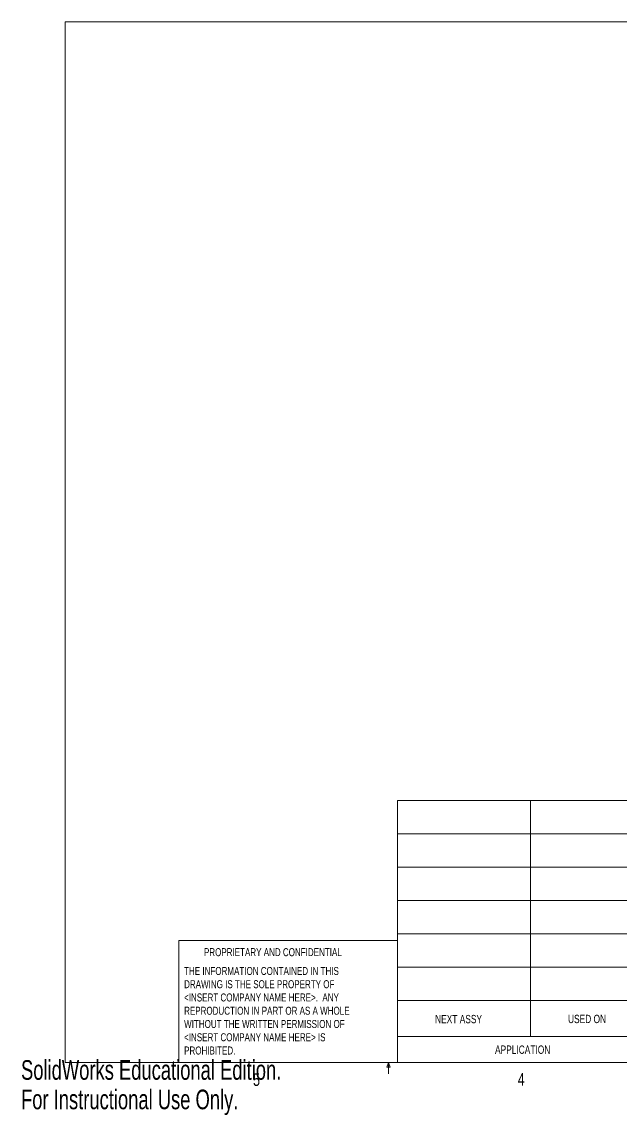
# Model space of a CAD drawing. Header units: millimetres. Extents: x 0 to 270, y 0 to 208.
# Drawn here: x 0.2 to 114.3, y 0 to 208.1 of the extents above; entities that cross this region are included whole.
import ezdxf

# ---------------------------------------------------------------- set-up
doc = ezdxf.new("R2010")
doc.units = ezdxf.units.MM
doc.styles.add('SLDTEXTSTYLE0', font='TXT', dxfattribs={"width": 0.75})
doc.styles.add('SLDTEXTSTYLE3', font='TXT', dxfattribs={"width": 0.7})

# ---------------------------------------------------------------- blocks, each defined once
blk = doc.blocks.new('SW_NOTE_2')
at = {"color": 0, "linetype": 'Continuous', "lineweight": 0, "char_height": 1.524, "attachment_point": 1, "style": 'SLDTEXTSTYLE0'}
for s, insert in [('THE INFORMATION CONTAINED IN THIS', (0, 1.96)), ('DRAWING IS THE SOLE PROPERTY OF', (0, -0.56)), ('<INSERT COMPANY NAME HERE>.  ANY', (0, -3.08)), ('REPRODUCTION IN PART OR AS A WHOLE', (0, -5.61)), ('WITHOUT THE WRITTEN PERMISSION OF', (0, -8.13)), ('<INSERT COMPANY NAME HERE> IS', (0, -10.66)), ('PROHIBITED.', (0, -13.18))]:
    blk.add_mtext(s, dxfattribs=dict(at, insert=insert))

msp = doc.modelspace()

# ---------------------------------------------------------------- linework, layer by layer
at = {"color": 7, "linetype": 'Continuous', "lineweight": 0}
for p, q in [((8.38, 208.08), (270, 208.08)), ((8.38, 208.08), (8.38, 9.96)), ((71.65, 59.85), (270, 59.85)), ((71.65, 9.96), (71.65, 59.85)), ((97, 59.85), (97, 14.94)), ((71.65, 53.5), (121.87, 53.5)), ((71.65, 47.15), (121.87, 47.15)), ((71.65, 40.8), (121.87, 40.8)), ((71.65, 34.45), (121.87, 34.45)), ((30.07, 9.96), (30.07, 33.18)), ((71.65, 33.18), (30.07, 33.18)), ((71.65, 28.1), (121.87, 28.1)), ((71.65, 21.75), (121.87, 21.75)), ((71.65, 14.94), (156.96, 14.94)), ((270, 9.96), (8.38, 9.96)), ((69.63, 9.08), (69.97, 9.96)), ((70.29, 9.08), (69.63, 9.08)), ((69.97, 9.96), (69.97, 7.8)), ((69.97, 9.96), (70.29, 9.08))]:
    msp.add_line(p, q, dxfattribs=at)

# ---------------------------------------------------------------- block references
msp.add_blockref('SW_NOTE_2', (31.05, 26.2), dxfattribs=at)

# ---------------------------------------------------------------- texts
at = {"color": 7, "linetype": 'Continuous', "lineweight": 0, "attachment_point": 1, "style": 'SLDTEXTSTYLE0'}
for s, insert, char_height in [('PROPRIETARY AND CONFIDENTIAL', (34.83, 31.74), 1.524), ('NEXT ASSY', (78.84, 19.03), 1.587), ('USED ON', (104.15, 19.06), 1.587), ('APPLICATION', (90.25, 13.21), 1.5875), ('5', (44.17, 7.89), 2.38), ('4', (94.58, 7.97), 2.38)]:
    msp.add_mtext(s, dxfattribs=dict(at, insert=insert, char_height=char_height))
at = {"color": 7, "linetype": 'Continuous', "char_height": 3.7351, "attachment_point": 1, "style": 'SLDTEXTSTYLE3'}
for s, insert in [('SolidWorks Educational Edition.', (0, 10.42)), ('For Instructional Use Only.', (0, 4.81))]:
    msp.add_mtext(s, dxfattribs=dict(at, insert=insert))

doc.saveas('drawing.dxf')
